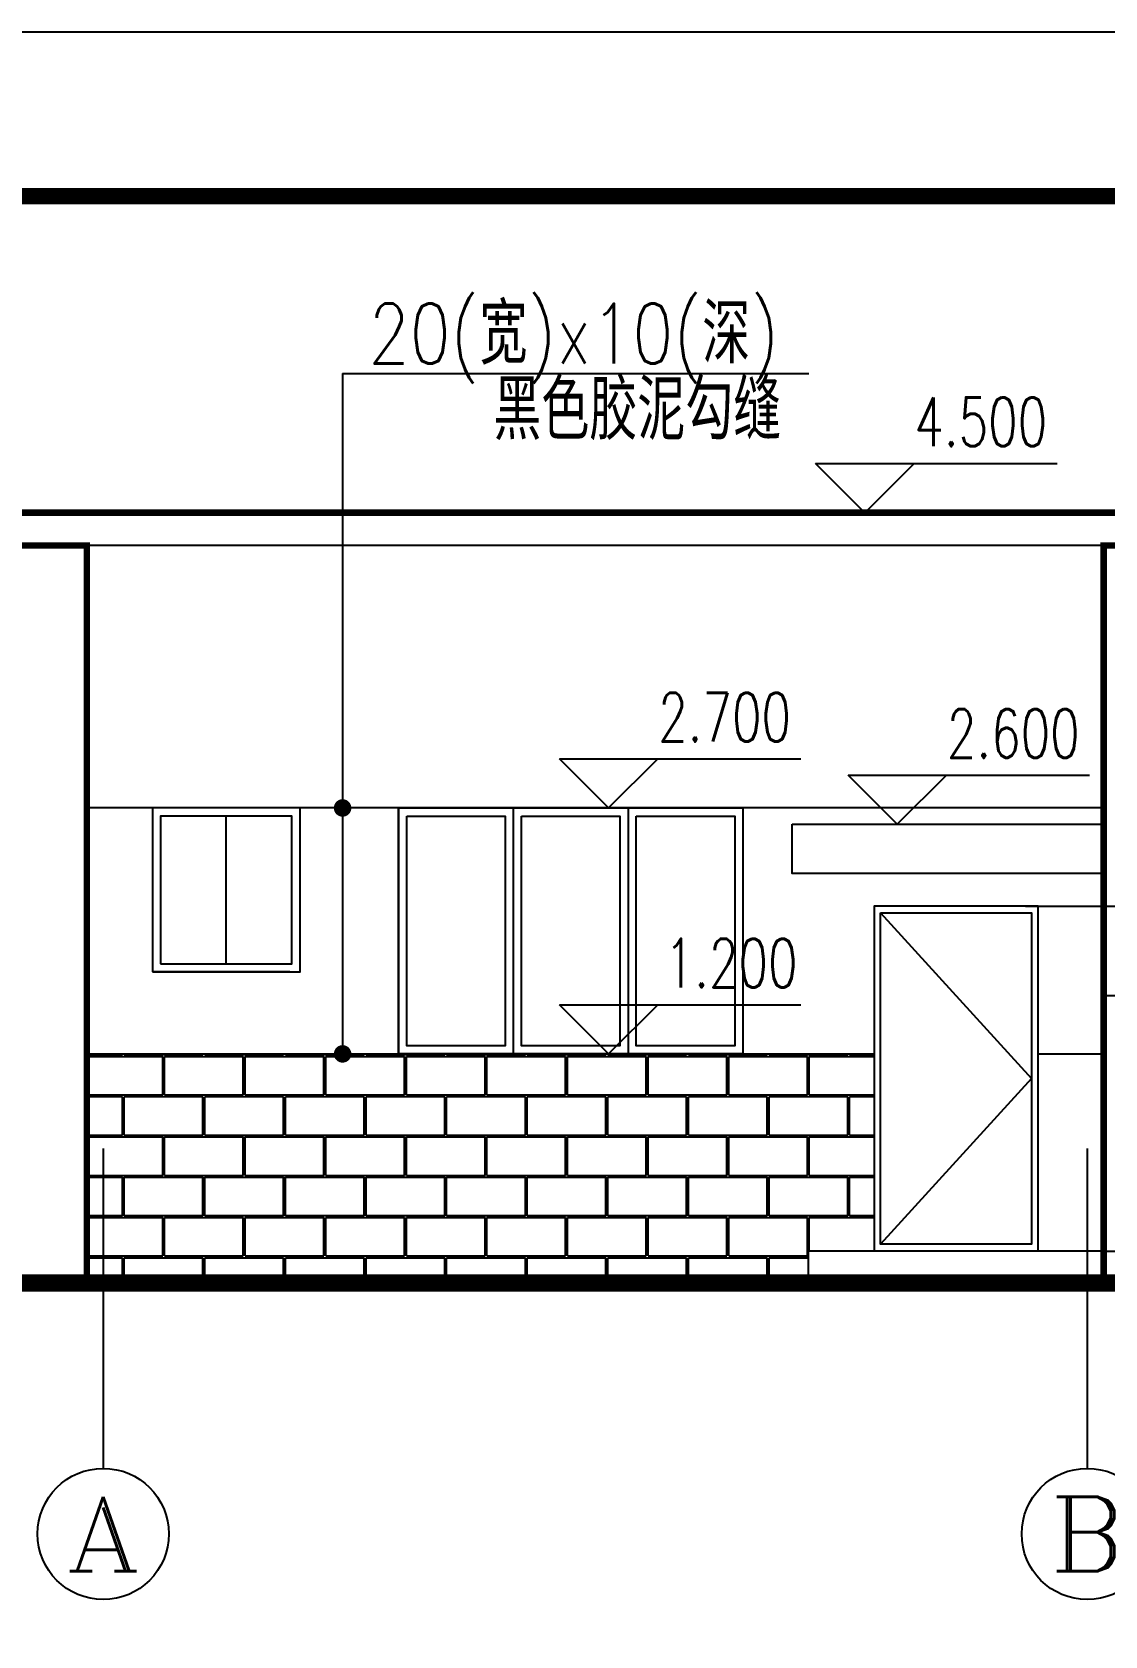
# Model space of a CAD drawing. Extents: x 5396719 to 5510122, y -514120 to -238224.
# Drawn here: x 5433037 to 5439578, y -481900 to -472120 of the extents above; entities that cross this region are included whole.
import ezdxf
from ezdxf.enums import TextEntityAlignment as Align

# ---------------------------------------------------------------- set-up
doc = ezdxf.new("R2010")
doc.units = 0
doc.header["$LTSCALE"] = 1000
doc.header["$MEASUREMENT"] = 0
doc.layers.get('0').update_dxf_attribs({"linetype": 'CONTINUOUS'})
for name, color, linetype in [('1000', 7, 'CONTINUOUS'), ('AXIS', 3, 'CONTINUOUS'), ('AXIS_TEXT', 7, 'CONTINUOUS'), ('DIM_ELEV', 3, 'CONTINUOUS'), ('PUB_DIM', 3, 'CONTINUOUS'), ('PUB_TEXT', 7, 'CONTINUOUS'), ('PUB_TITLE', 4, 'CONTINUOUS'), ('WINDOW', 4, 'CONTINUOUS'), ('填充', 251, 'CONTINUOUS')]:
    doc.layers.add(name, color=color, linetype=linetype)
doc.styles.add('_HZTXT', font='txt.shx', dxfattribs={"width": 0.8, "bigfont": 'HZTXT.shx'})
doc.styles.add('_TCH_AXIS', font='COMPLEX', dxfattribs={"bigfont": 'GBCBIG'})
doc.styles.add('_TCH_DIM', font='SIMPLEX', dxfattribs={"bigfont": 'GBCBIG'})

msp = doc.modelspace()

# ---------------------------------------------------------------- hatches: boundary and pattern name
at = {"layer": '填充', "linetype": 'ByBlock'}
h = msp.add_hatch(dxfattribs=at)
h.set_pattern_fill('AR-B816C', color=256, scale=200)
h.set_pattern_definition([(0, (2664154.48, 7859.24), (245.692378, 245.692378), [479.86793, -11.51682]), (0, (2663908.78, 7870.76), (245.692378, 245.692378), [479.86793, -11.51682]), (90, (2664154.48, 7859.24), (-245.692378, 245.692378), [-257.20918, 234.17555]), (90, (2664142.96, 7859.24), (-245.692378, 245.692378), [-257.20918, 234.17555])])
h.paths.add_polyline_path([(5433370.9, -478350.6), (5433370.9, -479700.6), (5437770.9, -479700.6), (5437770.9, -479550.6), (5438170.9, -479550.6), (5438170.9, -478350.6)])

# ---------------------------------------------------------------- linework, layer by layer
at = {"color": 0}
msp.add_line((5439570.9, -475250.6), (5433370.9, -475250.6), dxfattribs=at)
at = {"linetype": 'ByBlock'}
for p, q in [((5433770.9, -476850.6), (5433770.9, -477850.6)), ((5434670.9, -476850.6), (5433770.9, -476850.6)), ((5434670.9, -477850.6), (5434670.9, -476850.6)), ((5433770.9, -477850.6), (5434670.9, -477850.6))]:
    msp.add_line(p, q, dxfattribs=at)
for p, q in [((5440685.9, -477997.3), (5439570.9, -477997.3, 74.8)), ((5439570.9, -477997.3), (5439570.9, -479555.9)), ((5440685.9, -479555.9, 32.2), (5439570.9, -479555.9, 107)), ((5432597.9, -479700.6), (5460425.9, -479700.6))]:
    msp.add_line(p, q)
at = {"color": 0, "const_width": 40}
msp.add_lwpolyline([(5433370.9, -479700.6), (5433370.9, -475250.6), (5432770.9, -475250.6), (5432770.9, -475050.6), (5440170.9, -475050.6), (5440170.9, -475250.6), (5439570.9, -475250.6), (5439570.9, -479700.6)], dxfattribs=at)
msp.add_lwpolyline([(5439570.9, -476370.6), (5439570.9, -479650.6)])
at = {"linetype": 'ByBlock'}
msp.add_lwpolyline([(5433770.9, -477850.6), (5434670.9, -477850.6), (5434670.9, -476850.6), (5433770.9, -476850.6)], close=True, dxfattribs=at)
msp.add_lwpolyline([(5437670.9, -476950.6), (5439570.9, -476950.6), (5439570.9, -477250.6), (5437670.9, -477250.6)], close=True)
at = {"color": 0}
for points in [[(5437770.9, -479700.6), (5437770.9, -479550.6), (5439570.9, -479550.6), (5439570.9, -479700.6)], [(5428818, -479700.6), (5460425.9, -479700.6)]]:
    msp.add_lwpolyline(points, dxfattribs=at)
at = {"layer": '1000', "const_width": 100}
msp.add_lwpolyline([(5428815.9, -479750.6), (5460425.9, -479750.6)], dxfattribs=at)
at = {"layer": 'AXIS'}
for p, q in [((5434930.2, -474201.8), (5437772.8, -474201.8)), ((5434930.2, -474201.8), (5434930.2, -478350.6)), ((5433470.9, -478927.9), (5433470.9, -480877.9)), ((5439470.9, -478927.9), (5439470.9, -480877.9))]:
    msp.add_line(p, q, dxfattribs=at)
for centre in [(5433470.9, -481277.9), (5439470.9, -481277.9)]:
    msp.add_circle(centre, 400, dxfattribs=at)
at = {"layer": 'DIM_ELEV'}
for p, q in [((5438114.4, -475050.6), (5437814.4, -474750.6)), ((5437814.4, -474750.6), (5439286.4, -474750.6)), ((5438114.4, -475050.6), (5438414.4, -474750.6)), ((5436551.9, -476851), (5436251.9, -476551)), ((5436251.9, -476551), (5437724, -476551)), ((5436551.9, -476851), (5436851.9, -476551)), ((5438312.3, -476950.6), (5438012.3, -476650.6)), ((5438012.3, -476650.6), (5439484.4, -476650.6)), ((5438312.3, -476950.6), (5438612.3, -476650.6)), ((5434432, -476850.6), (5433706.6, -476850.6)), ((5439094.9, -477450.6), (5440255.9, -477450.6)), ((5434608.2, -477850.6), (5433770.9, -477850.6)), ((5436551.9, -478350.6), (5436251.9, -478050.6)), ((5436251.9, -478050.6), (5437724, -478050.6)), ((5436551.9, -478350.6), (5436851.9, -478050.6))]:
    msp.add_line(p, q, dxfattribs=at)
at = {"layer": 'PUB_DIM', "const_width": 53.1}
for points in [[(5434903.4, -476851, 1), (5434957, -476851, 1)], [(5434903.4, -478350.6, 1), (5434957, -478350.6, 1)]]:
    msp.add_lwpolyline(points, format="xyb", close=True, dxfattribs=at)
at = {"layer": 'PUB_TITLE', "color": 4}
msp.add_lwpolyline([(5424084, -514119.9), (5483484, -514119.9), (5483484, -472119.9), (5424084, -472119.9)], close=True, dxfattribs=at)
at = {"layer": 'PUB_TITLE', "color": 4, "const_width": 100}
msp.add_lwpolyline([(5426584, -513119.9), (5482484, -513119.9), (5482484, -473119.9), (5426584, -473119.9)], close=True, dxfattribs=at)
at = {"layer": 'WINDOW'}
for p, q in [((5435270.9, -476851), (5435270.9, -478350.6)), ((5435270.9, -476851), (5435270.9, -478350.6)), ((5435270.9, -476851), (5435270.9, -478350.6)), ((5435970.9, -476851), (5435970.9, -478350.6)), ((5436670.9, -476851), (5436670.9, -478350.6)), ((5434220.9, -477800.6), (5434220.9, -476900.6))]:
    msp.add_line(p, q, dxfattribs=at)
for points in [[(5435270.9, -476851), (5437370.9, -476851), (5437370.9, -478350.6), (5435270.9, -478350.6)], [(5433820.9, -477800.6), (5434620.9, -477800.6), (5434620.9, -476900.6), (5433820.9, -476900.6)], [(5435320.9, -476901), (5435920.9, -476901), (5435920.9, -478300.6), (5435320.9, -478300.6)], [(5436020.9, -476901), (5436620.9, -476901), (5436620.9, -478300.6), (5436020.9, -478300.6)], [(5436720.9, -476901), (5437320.9, -476901), (5437320.9, -478300.6), (5436720.9, -478300.6)], [(5438210.9, -477490.6), (5439130.9, -477490.6), (5439130.9, -479510.6), (5438210.9, -479510.6)]]:
    msp.add_lwpolyline(points, close=True, dxfattribs=at)
for points in [[(5439170.9, -479550.6), (5439170.9, -477450.6), (5438170.9, -477450.6), (5438170.9, -479550.6)], [(5438210.9, -477490.6), (5439130.9, -478500.6), (5438210.9, -479510.6)]]:
    msp.add_lwpolyline(points, dxfattribs=at)
at = {"layer": '填充'}
for p, q in [((5439570.9, -476851), (5433370.9, -476851)), ((5433370.9, -478350.6), (5438170.9, -478350.6)), ((5439170.9, -478350.6), (5439570.9, -478350.6))]:
    msp.add_line(p, q, dxfattribs=at)

# ---------------------------------------------------------------- texts
at = {"layer": 'AXIS_TEXT', "style": '_TCH_AXIS'}
for s, width, p, p2 in [('A', 1.166667, (5433244.6, -481504.2), (5433697.1, -481504.2)), ('B', 1.235294, (5439244.6, -481504.2), (5439697.1, -481504.2))]:
    msp.add_text(s, height=452.5, dxfattribs=dict(at, width=width)).set_placement(p, p2, align=Align.FIT)
at = {"layer": 'PUB_DIM', "style": '_HZTXT', "width": 0.8}
for s, p in [('20(宽)x10(深) ', (5435087.9, -474141.6, 3517.8)), ('黑色胶泥勾缝', (5435849.6, -474606.2, 3517.8))]:
    msp.add_text(s, height=365.69, dxfattribs=at).set_placement(p)
at = {"layer": 'PUB_TEXT', "style": '_TCH_DIM', "width": 0.705882}
for s, p in [('4.500', (5438416.4, -474645.6)), ('2.700', (5436854, -476446)), ('2.600', (5438614.4, -476545.6)), ('1.200', (5436894, -477945.6))]:
    msp.add_text(s, height=297.5, dxfattribs=at).set_placement(p)

doc.saveas('drawing.dxf')
